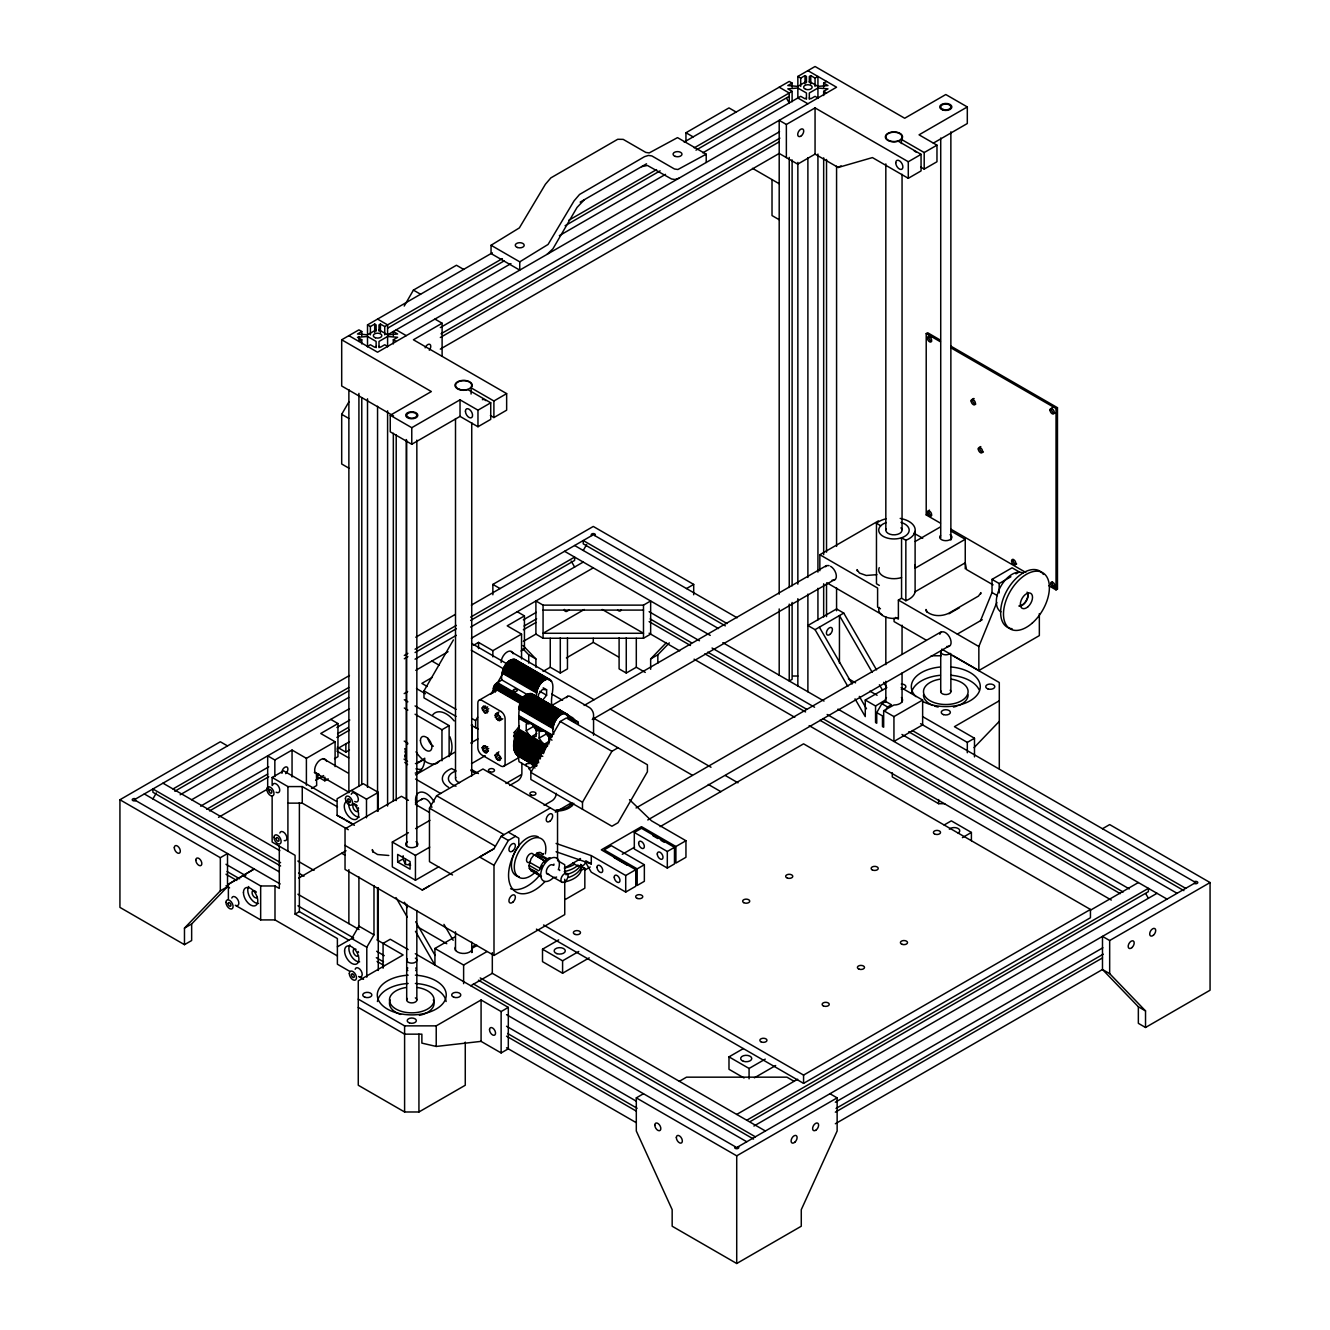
<?xml version="1.0" encoding="UTF-8"?>
<svg xmlns="http://www.w3.org/2000/svg" width="1330" height="1330" viewBox="0 0 1330 1330"><rect width="100%" height="100%" fill="white"/><g stroke="black" fill="none" stroke-linecap="round" stroke-linejoin="round"><path stroke-width="1.5" d="M779.197 153.449L779.197 120.332L786.363 124.471L815.057 107.913L908.29 161.745L921.058 154.363L921.058 170.922L908.29 178.303L872.43 157.588L838.199 167.48L815.057 154.114L797.701 164.139L779.197 153.449L440.313 349.108M901.408 143.524L901.408 139.384A8.628 4.971 0 0 0 895.439 131.986A8.628 4.971 0 0 0 885.448 137.755A8.628 4.971 0 0 0 898.249 141.196L921.058 154.363M924.2 169.109L924.2 152.551L936.968 145.169L936.968 161.745L924.2 169.109L920.692 167.081M535.973 766.296L518.251 756.072C510.005 749.455 514.427 736.77 518.999 729.206C519.082 720.178 515.541 688.674 533.629 695.075M528.924 865.63L531.086 858.631L534.178 854.708L545.3 861.308L534.261 854.741M553.845 734.16C548.442 725.631 563.804 704.568 569.14 718.183M492.898 693.096L494.544 685.116L501.776 679.896C500.429 672.049 506.514 656.072 516.489 660.362M536.323 698.084C535.907 690.636 539.265 681.608 546.962 679.214C558.783 680.362 548.558 698.865 552.399 705.781M553.845 865.248L553.945 864.068M980.725 593.912L980.942 592.631L978.514 596.056L948.689 613.28C942.255 616.389 932.712 616.937 926.312 611.268L927.16 612.016L926.029 609.473L926.229 610.753M482.142 707.992L483.571 705.964L486.448 707.61L487.495 712.747L485.018 712.963L482.524 709.871L482.142 707.992L485.583 706.014M482.142 747.759L483.571 745.714L486.448 747.36L487.877 751.068L486.448 753.113L483.571 751.45L482.142 747.759L485.583 745.764M502.807 718.815L499.349 720.81L495.442 717.336L495.442 714.027L498.883 712.032M500.413 720.195L500.413 716.887L496.489 713.412M496.489 753.162L500.413 756.637L500.413 759.945L499.349 760.561L496.489 758.898L495.059 755.207L498.883 751.783M532.299 870.369L541.111 876.42M404.952 755.773L405.118 754.825M540.662 867.36L540.795 868.673L529.606 862.339M541.51 853.361C539.648 850.419 531.269 854.758 546.081 858.631M980.509 620.728L992.014 592.532L992.014 579.381L1012.097 567.794L1019.262 571.933L1015.921 573.862M941.756 649.123L978.847 670.536L978.847 646.53L996.835 602.424M541.559 866.861L542.108 865.68M533.363 870.518L532.15 871.25M543.255 854.459L542.973 853.594M348.876 468.143L341.694 464.004L341.694 414.328L348.876 401.893M404.204 306.066L413.414 290.106L456.456 265.252L463.621 269.392M152.917 798.914L156.358 792.946M456.04 716.388L423.987 697.884L423.987 690.852L453.414 639.913M475.625 727.693L475.625 720.661L477.653 717.153M490.853 694.31L503.023 673.229M452.533 874.974L429.474 861.657L429.457 808.158L436.622 795.739L482.956 768.989L557.536 812.048L557.536 859.38M583.238 550.47L586.68 544.502M366.797 977.201L366.797 947.243L373.979 934.824L373.979 885.547M530.853 772.431L560.263 721.475L566.364 717.967L647.411 764.767L647.411 771.782L618.001 822.738L611.916 826.246L530.853 779.447L530.853 772.431L582.49 802.239L582.49 809.272M564.735 879.263L564.751 914.591L493.995 955.439L493.995 865.298L479.648 857.002L493.995 848.74L501.177 836.304L550.371 807.909M493.995 865.298L508.343 840.46L515.508 836.304M582.49 802.239L611.916 751.3L618.001 747.776M855.024 698.865L865.265 716.604L865.265 700.046L875.556 705.981L875.556 722.539L876.736 723.237L876.736 712.614L881.873 703.703L885.73 701.475L891.466 704.784L887.625 707.011L885.564 710.569M515.059 731.5L514.926 731.683A4.056 2.344 -60 0 1 514.078 732.498M405.318 752.913L405.118 751.666M519.432 726.114L514.394 732.398L514.394 739.131M542.507 700.328L546.613 695.241L546.613 689.771L543.222 687.81M531.352 869.92L530.77 870.535L541.443 876.753M184.471 944.666L184.471 928.107L220.331 890.834L227.513 886.694L227.513 853.561L220.331 857.7L119.933 799.746L119.933 907.392L184.471 944.666L191.653 940.526L191.653 923.968L227.513 886.694M650.653 669.306L650.653 658.949L666.43 642.556M650.653 658.949L657.835 654.809L669.306 642.889M974.059 747.643L999.296 721.359M439.216 761.309L437.337 763.071A22.311 12.884 60 0 1 416.024 751.832M542.175 854.159L542.956 853.577M545.5 861.291L546.414 860.577M584.385 199.666L577.054 207.43L552.948 248.776L547.096 254.329M228.378 884.3L254.196 868.972L228.378 884.3L228.378 899.396M491.053 245.269L519.747 261.844L519.747 270.123L491.053 253.565L491.053 245.269L519.365 227.896L545.383 184.288L550.853 177.888L617.719 139.284L623.188 139.367L645.798 152.418L649.206 152.933L677.519 137.622L706.213 154.18L706.213 162.46M685.948 141.03L685.948 132.751L728.99 107.913L736.155 112.053M393.547 415.941L341.694 385.999L341.694 339.782L358.917 329.857L361.777 331.503L361.777 335.659M367.512 335.276L367.512 324.886L492.316 252.833M580.163 202.11L646.513 163.806M684.169 142.061L789.239 81.413L792.115 83.075L792.115 87.215M797.85 86.832L797.85 76.442L815.057 66.5L904.699 118.254L945.796 94.53L967.309 106.949L967.309 123.524L933.344 143.125M361.777 331.503L357.471 333.996L367.512 334.811L376.124 329.857M367.512 324.886L370.388 326.532L374.694 324.055L376.124 324.886L376.124 331.12M792.115 83.075L787.809 85.552L797.85 86.384L806.446 81.413M797.85 76.442L800.71 78.104L805.016 75.611L806.446 76.442L806.446 82.676M376.124 347.679L376.124 341.444L367.512 336.473L357.471 337.305L361.777 339.782L361.777 343.938M502.358 258.635L384.736 326.532L380.43 324.055L379 324.886L379 331.12M817.933 86.832L817.933 76.442L815.057 78.104L810.751 75.611L809.322 76.442L809.322 82.676M358.917 341.444L361.777 339.782M568.691 220.331L656.555 169.608M694.21 147.863L792.115 91.354L792.115 101.745M387.595 328.194L504.137 260.913M565.1 225.718L660.129 170.839M695.989 150.14L789.239 96.309M367.512 346.415L370.388 344.753L374.694 347.246L376.124 346.415M379 329.857L387.595 334.811L510.953 263.606M559.365 235.643L665.515 174.363M702.805 152.834L800.71 96.325L805.016 98.802L806.446 97.971M823.669 87.215L823.669 83.075L826.529 81.413M393.331 343.938L393.331 339.782L397.637 337.305L387.595 336.473L379 341.444L379 347.679M823.669 95.511L823.669 91.354L827.975 88.861L817.933 88.029L809.322 93L809.322 99.235M519.747 261.844L548.06 244.454L574.078 200.863L579.548 194.463L644.535 156.657L648.475 155.427L651.883 155.942L674.476 168.993L677.901 169.508L706.213 154.18M442.109 356.357L442.109 323.223L413.414 339.782L506.647 393.613L506.647 410.172L493.896 417.554L490.388 415.525M440.313 327.579L779.546 131.72M441.028 333.78L779.912 138.137M440.313 337.504L779.197 141.861M506.647 393.613L493.896 400.995L471.086 387.828A8.628 4.971 0 0 0 465.118 380.43A8.628 4.971 0 0 0 455.126 386.199A8.628 4.971 0 0 0 467.927 389.64L490.737 402.807L490.737 419.366L477.969 426.747L460.03 416.39L411.768 444.253L390.255 431.834L390.255 415.276L431.352 391.552L341.694 339.782M838.199 167.48L841.059 165.818M390.255 415.276L411.768 427.695L460.03 399.831L477.969 410.172L490.737 402.807M967.309 106.949L919.047 134.829L936.968 145.169M940.443 523.156L926.212 514.943L926.212 333.581L927.658 332.749L940.094 339.948M119.933 799.746L220.331 741.774L227.513 745.914M492.865 594.776L492.865 584.419L593.28 526.447L693.695 584.419L693.695 594.776M349.424 675.524L134.28 799.746L280.148 883.951M415.775 637.22L455.226 614.443M471.352 605.133L593.28 534.726L737.153 617.802M173 788.973L348.709 687.527M404.303 655.441L407.878 653.363M415.06 649.223L456.29 625.416M470.637 617.137L574.626 557.087L574.626 560.412L470.637 620.445M174.795 791.25L348.709 690.835M404.303 658.749L407.878 656.671M415.06 652.531L456.29 628.724M180.165 794.775L348.709 697.469M415.06 659.165L456.29 635.358M470.637 627.078L583.238 562.058M191.653 799.746L349.424 708.641M415.775 670.337L448.044 651.7M471.352 638.25L593.28 567.86M267.679 788.973L267.679 755.839L274.844 759.995L292.051 750.054L306.399 758.333L335.094 741.774L335.094 766.612M334.512 758.665L337.953 756.67L337.953 723.553L320.746 733.495L335.094 741.774M473.364 645.366L478.534 642.39L492.865 650.669L521.56 634.111L521.56 658.949M520.994 651.002L524.436 649.023L524.436 615.89L507.212 625.832L521.56 634.111M200.614 806.163L268.743 766.828M336.889 727.477L349.79 720.029M523.355 619.83L536.256 612.365M404.17 693.595L407.678 691.567M432.317 677.352L421.876 683.387L427.246 686.496M206.715 809.255L267.679 774.06M337.604 733.695L348.36 727.477M524.07 626.031L536.622 618.783M209.575 810.918L268.743 776.753M336.889 737.418L349.424 730.17M523.355 629.755L535.907 622.523M272.135 785.548L272.135 777.468L283.606 770.835L336.523 801.392M218.536 817.335L268.743 788.358M336.889 749.023L349.424 741.774M523.355 641.359L535.907 634.111L543.072 638.25L643.487 638.25L650.653 634.111L650.653 600.977L643.487 605.133L543.072 605.133L535.907 600.977L535.907 634.111M584.319 609.473L543.072 633.28L643.487 633.28L602.241 609.473M337.288 747.177L345.85 752.115L349.424 750.054M315.592 780.211L323.606 775.573M311.536 788.49L316.69 785.515L316.44 774.077A8.628 4.971 -60 0 1 317.704 762.273A8.628 4.971 -60 0 1 326.631 761.392M319.416 777.734L324.803 780.826L328.227 778.848M479.232 700.179L496.439 690.237M415.06 714.227L441.959 729.754L449.124 725.615L449.124 756.67M543.072 671.384L550.254 667.244L560.296 673.03L567.461 668.89L567.461 637.835M566.381 657.918L593.28 642.39L618.384 656.887M686.513 588.558L693.695 584.419M482.524 709.871L487.694 706.895M483.571 711.7L488.742 708.724M485.018 712.963L488.459 710.985M495.059 715.457L498.501 713.462M495.442 717.336L498.883 715.341M496.489 719.148L499.93 717.169M497.919 720.428L501.36 718.433M351.436 790.469L366.498 799.164L378.269 792.381L378.269 811.001M415.542 774.891L454.727 752.281M470.754 743.038L477.869 738.915M951.116 347.961L1056.037 408.526L1057.466 407.695L1057.466 589.074L1056.037 589.888L1048.921 585.782M552.199 705.249L567.694 696.305M482.524 749.638L487.694 746.645M819.845 570.736L819.845 554.726L878.382 520.928M483.571 751.45L488.742 748.474M485.018 752.714L488.459 750.735M184.471 928.107L191.653 923.968M536.173 729.771L536.173 736.404L530.637 737.169L526.231 730.669L533.396 726.529L537.12 731.151M619.098 637.835L619.098 668.89L626.264 673.03L636.305 667.244L645.283 672.415M471.502 763.636L485.184 755.739M495.059 755.207L498.501 753.212M415.392 802.888L422.574 798.748M584.153 705.449L826.545 565.516M495.442 757.086L498.883 755.091M530.637 737.169L536.821 733.595M496.489 758.898L499.93 756.92M497.919 760.178L501.36 758.183M546.996 746.463L543.505 744.434L539.132 738.117L546.314 733.977L550.038 738.615M926.212 514.943L927.658 514.128M298.668 878.083L346 850.751M503.704 766.346L519.199 757.402M549.739 741.043L543.554 744.617L549.074 743.852M592.266 719.497L834.658 579.564M438.717 866.794L415.442 880.227L392.317 866.877L392.317 842.04L408.443 832.73M415.592 828.607L429.923 820.327M915.273 541.443L940.343 526.979M531.584 771.832L529.091 768.74L533.396 766.246M505.915 783.503L521.31 774.625M509.673 785.481L517.57 780.926A6.085 3.508 -60 0 0 521.875 773.462L521.875 763.304M272.135 795.639L272.135 842.056L295.077 855.306L295.077 914.109L299.383 911.632L348.876 940.194M397.67 862.023L410.089 869.188L410.089 861.574L397.67 854.409L397.67 862.023L401.976 859.529M392.317 842.04L415.442 855.389L429.756 847.11M965.248 568.808L965.248 539.282L915.107 568.226A21.18 12.219 0 0 0 914.791 564.652M843.752 613.08L836.57 608.941L807.892 625.516L815.057 629.655L843.752 613.08L876.537 669.871M895.506 617.452L898.382 619.115L898.382 600.063L901.557 598.234L905.846 600.711A21.18 12.219 0 0 0 915.107 591.75L965.248 562.806L966.511 569.556L993.061 584.868M544.103 805.365L552 800.793A6.085 3.508 -60 0 0 556.306 793.345M555.342 812.115L571.318 802.904M345.035 845.414L422.275 890.019L429.457 885.863M337.388 946.827L352.45 938.132M992.014 579.381L999.179 583.521L1010.9 576.755M948.988 613.762L959.462 607.71M636.073 807.975L941.291 631.767M957.334 634.094L982.238 619.714M565.183 867.642L579.548 859.346M647.777 819.962L949.404 645.815M634.31 832.447L641.492 828.307L674.476 847.343L674.476 863.918L667.311 868.058L634.31 849.006L634.31 832.447L667.311 851.483L674.476 847.343M415.475 931.333L434.927 965.048L434.927 948.473L454.661 937.085M865.265 700.046L886.778 687.627L883.702 682.29M581.293 870.369L584.834 868.34L584.834 888.207L565.416 899.413M584.834 870.119L590.204 867.01M660.129 826.645L803.569 743.836L1090.45 909.454L1090.45 917.733L803.569 1083.368L536.422 929.121M875.556 705.981L885.331 700.046A8.628 4.971 0 0 1 886.478 697.552M622.274 854.292L634.51 847.243M475.691 944.832L471.851 947.043L471.851 951.183M472.183 952.363L472.183 948.224L477.104 945.381M876.736 712.614L882.472 715.922L882.472 726.546L883.669 727.227L883.669 710.669L893.943 705.016A8.628 4.971 0 0 0 901.424 697.552M434.927 948.473L463.621 965.048L486.93 951.582M893.943 716.604L922.638 700.046L922.638 724.883L893.943 741.442L893.943 716.604L883.669 710.669M978.847 670.536L1039.345 635.607L1039.345 613.596M556.073 843.436L591.285 855.622L625.715 875.506L635.757 869.704L635.757 886.262L625.715 892.064L591.285 872.197L585.134 861.541M637.186 868.872L644.352 864.733L644.352 881.308L637.186 885.448L637.186 868.872L604.186 849.837L611.368 845.697L644.352 864.733M675.906 846.512L685.948 840.726L685.948 857.285L675.906 863.087L675.906 846.512L641.492 826.645L601.326 849.837L635.757 869.704M470.787 985.746L492.316 973.327L492.316 952.613M589.207 957.866L562.59 973.227L542.507 961.64L542.507 949.204L558.7 939.878M358.269 999.129L404.603 1025.862L436.223 1025.862L481.078 999.977L501.127 1011.548L508.309 1007.409L508.309 1048.805L501.127 1052.944L481.078 1041.373L436.223 1046.444L421.876 1043.119L421.876 1034.158L404.603 1034.158L358.269 1007.409M999.296 700.777L954.441 726.679L974.491 738.25L974.491 756.886M542.507 949.204L562.59 960.809L578.766 951.465M922.588 716.587L967.309 742.389L974.491 738.25M377.055 939.911L403.123 954.957L358.269 980.858L358.269 1085.247L404.603 1111.98L418.933 1111.98L465.267 1085.247L465.267 1042.138M944.134 824.999L951.316 820.843L971.399 832.447L971.399 840.726M962.405 837.634L971.399 832.447M829.953 1093.726L837.135 1097.865L837.135 1130.999L801.275 1209.668L801.275 1226.227L736.72 1263.5L672.165 1226.227L672.165 1209.668L636.305 1130.999L636.305 1097.865L643.487 1093.726M1102.487 828.723L1109.669 824.583L1210.067 882.555L1210.067 990.218L1145.529 1027.475L1138.347 1023.335L1138.347 1006.777L1102.487 969.504L1102.487 936.387L1109.669 940.526L1210.067 882.555M679.347 1081.307L686.513 1077.167L786.928 1077.167L794.093 1081.307M744.052 1077.982L728.99 1069.287L728.99 1056.868L743.37 1048.572M728.99 1056.868L749.073 1068.456L765.249 1059.129M754.393 1077.815L775.673 1065.53M543.588 924.982L803.569 1075.089L1090.45 909.454M736.72 1114.44L797.684 1079.228M1089.935 910.501L1138.347 882.555M746.762 1120.226L1148.389 888.357L1148.389 891.665L750.353 1121.473M753.927 1126.028L1157 893.311M636.305 1097.865L736.72 1155.837L837.135 1097.865M835.34 1102.221L1102.853 947.775M836.055 1108.422L1103.202 954.192M835.34 1112.163L1102.487 957.916M835.34 1123.75L1102.487 969.504L1109.669 973.643L1145.529 1010.916L1145.529 1027.475M422.275 890.019L493.995 848.74M537.353 872.33L529.39 868.59L528.958 865.697M578.5 723.803L577.386 721.492L574.211 721.725L569.057 718.732M641.559 166.666L647.411 165.452L671.517 178.985L674.925 179.5L678.865 178.253M415.226 773.096L418.435 772.098A30.424 17.573 60 0 0 424.736 758.167M388.792 855.473L377.554 854.525L372.583 851.433L373.431 852.181L372.3 849.621L372.516 850.917M876.869 574.66L866.262 575.474L859.429 573.047L857.002 569.622L857.218 570.903M526.231 730.669L526.231 724.035C533.596 720.594 534.228 730.403 541.343 731.301C546.58 728.74 546.331 737.468 551.784 737.335M537.17 853.461L534.577 855.124M314.296 772.381L319.167 774.326M541.343 731.301L539.132 731.5L539.132 738.117M806.446 99.235L806.446 93L797.85 88.029L787.809 88.861L792.115 91.354M387.595 334.811L397.637 333.996L393.331 331.503L393.331 335.659M543.072 610.088L643.487 610.088M931.233 655.773L941.108 655.773M792.68 676.022L797.85 676.022M272.135 777.468L287.912 786.579L302.259 786.579L337.521 806.928M287.912 803.137L302.259 803.137L348.294 829.721M892.297 772.797L892.297 776.936L938.631 803.686L944.765 803.686M242.725 875.606L260.663 885.963L274.994 885.963L279.3 888.44L279.3 846.196M235.26 905.248L260.663 919.911L274.994 919.911L337.388 955.938M546.613 689.771L542.507 689.406L538.417 694.493L538.417 698.15M544.984 860.926L544.136 862.505M403.14 855.739L403.14 859.396L405.451 864.367L410.638 865.165M541.842 701.259L542.956 701.625M529.34 868.573L540.096 874.791M556.073 851.715L591.285 863.918L591.285 855.622M529.623 865.597L538.617 870.801M378.269 792.381L363.223 783.686L337.105 798.748L337.105 815.323L344.57 819.297M518.251 756.072L518.999 761.658L529.091 767.476L529.091 768.74M807.875 70.64L836.57 87.215L377.554 352.217L348.876 335.642M823.669 83.075L827.975 85.552L817.933 86.384L809.322 81.413M823.669 91.354L826.529 93M901.408 139.384L924.2 152.551M817.933 97.971L815.057 96.325L810.751 98.802L809.322 97.971M779.197 87.198L789.239 93L789.239 103.391M797.834 97.971L807.892 103.773M752.531 168.345L779.197 183.739M685.948 132.751L693.13 136.89M779.197 219.716L772.015 215.56L772.015 179.6M950.767 346.099L1057.466 407.695M926.212 333.581L940.443 341.793M1052.13 585.981L1057.466 589.074M951.116 529.323L1025.796 572.449M951.016 531.069L965.248 539.282M913.893 533.164L922.721 538.251M879.329 585.399L876.47 583.754L876.47 523.288L880.759 525.782M905.846 600.711L905.846 540.263L901.557 537.769L901.557 598.234M992.014 592.532L997.384 595.624M413.414 290.106L420.596 294.246M434.927 319.084L442.109 323.223M819.845 554.726L877.601 588.06L877.601 607.112L880.46 608.758M898.382 600.063L978.847 646.53M377.554 319.084L387.595 324.886L387.595 335.276M396.207 329.857L406.249 335.642M826.944 582.839L881.89 614.56M925.863 639.946L894.076 621.592L894.076 618.284M952.962 655.773L999.296 682.523L999.296 768.723M393.331 339.782L396.207 341.444M387.595 346.415L384.736 344.753L380.43 347.246L379 346.415M901.125 687.627L922.638 700.046M848.407 678.716L855.572 682.855M869.92 691.135L877.102 695.274M920.576 723.703L1195.72 882.555L736.72 1147.557L506.531 1014.657M881.873 703.703L887.625 707.011M727.111 623.587L583.238 540.529L583.238 543.837L725.316 625.865M912.33 730.536L1185.695 888.357M908.739 731.766L1183.883 890.618M574.626 545.5L718.499 628.558M901.94 734.459L1177.083 893.311M341.694 414.328L348.876 418.468M564.585 551.302L710.253 635.391M722.855 642.656L824.018 701.076M837.933 709.106L1167.042 899.113M649.106 611.684L699.464 640.761M712.049 648.026L814.558 707.211M827.144 714.476L1129.27 888.905M650.187 618.932L691.55 642.806M707.726 652.149L806.645 709.256M822.821 718.599L1123.152 891.998M649.106 621.625L690.47 645.499M704.867 653.811L805.564 711.949M819.962 720.262L1120.276 893.66M649.106 633.213L679.68 650.869M694.077 659.181L794.775 717.319M809.172 725.631L1111.298 900.061M492.865 584.419L500.047 588.558M517.254 611.75L524.436 615.89M522.989 648.857L528.725 654.809L535.907 658.949L535.907 667.244M1138.347 1006.777L1145.529 1010.916M511.302 651.949L594.061 699.73M610.254 709.073L711.018 767.244M725.415 775.556L738 782.821M515.026 659.447L550.47 679.846M514.461 659.298L551.318 680.694M513.846 659.231L551.651 681.209M513.214 659.248L547.627 679.115M522.673 664.917L526.115 666.895M512.549 659.348L546.962 679.214M511.867 659.53L546.281 679.397M511.169 659.78L545.583 679.663M510.454 660.112L544.884 679.996M509.756 660.528L544.169 680.411M509.041 661.01L543.471 680.894M508.343 661.559L542.773 681.442M507.661 662.174L542.091 682.041M507.013 662.839L541.426 682.722M471.601 643.388L540.795 683.437M505.766 664.335L540.18 684.219M505.184 665.15L539.614 685.033M504.652 665.998L539.082 685.881M551.767 694.044L562.557 700.278M593.147 717.934L692.099 775.074M708.292 784.417L720.893 791.683M504.17 666.879L538.6 686.745M503.738 667.76L538.151 687.643M503.339 668.674L537.769 688.558M471.219 650.187L505.051 669.721M503.006 669.589L537.436 689.472M539.83 691.317L546.613 695.241M502.723 670.503L537.154 690.37M502.507 671.401L536.938 691.284M502.358 672.298L536.788 692.165M502.258 673.163L536.688 693.03M531.784 693.695L567.677 714.493M531.219 693.529L568.06 714.958M530.604 693.462L572.399 717.601A6.085 3.508 60 0 1 575.441 721.259M529.972 693.479L564.402 713.346M529.307 693.578L563.737 713.445M565.233 714.094L568.675 716.072M566.53 715.274L577.819 721.891M528.625 693.745L563.056 713.628M567.827 716.454L578.151 722.423M568.725 717.202L575.607 721.176M527.927 693.994L562.357 713.878M568.043 717.402L574.926 721.375M527.229 694.327L561.659 714.21M501.776 679.896L527.594 694.809M526.514 694.742L560.944 714.609M525.815 695.208L560.246 715.091M525.117 695.756L559.548 715.64M524.436 696.371L558.866 716.255M523.771 697.036L558.201 716.92M497.187 682.539L523.006 697.452M523.139 697.768L557.553 717.635M496.489 683.021L524.02 698.915M522.524 698.533L556.954 718.4M495.791 683.62L523.338 699.514M521.942 699.347L556.372 719.214M560.263 721.475L611.916 751.3M495.142 684.318L522.69 700.228M521.41 700.179L555.84 720.062M494.544 685.116L522.092 701.026M520.928 701.06L555.358 720.927M494.029 685.981L521.56 701.874M520.479 701.957L554.909 721.824M493.58 686.879L521.127 702.772M520.096 702.855L554.51 722.739M493.247 687.793L519.066 702.706M519.747 703.769L554.178 723.653M493.014 688.707L496.456 690.686M519.481 704.684L553.895 724.567M519.249 705.582L553.679 725.465M519.099 706.479L553.513 726.346M518.999 707.344L553.43 727.211M518.966 708.175L553.396 728.059M518.999 708.973L553.413 728.857M431.934 661.043L439.1 665.166M519.548 716.055L552.266 734.941M519.348 716.621L531.152 723.437M531.933 723.886L544.07 730.885M544.835 731.334L551.983 735.457M519.116 717.518L529.756 723.67M532.865 725.465L542.673 731.118M545.782 732.913L552 736.504M518.999 718.4L528.426 723.836M552 740.145L549.124 738.483L549.124 742.539M518.999 729.206L530.288 735.723M532.1 736.77L543.205 743.171M545.017 744.218L547.761 745.798M518.517 730.004L530.587 736.986M530.82 737.119L543.505 744.434M518.018 730.885L546.364 747.261M517.536 731.766L545.882 748.142M517.071 732.664L545.433 749.039M516.655 733.578L545.001 749.937M516.256 734.493L544.602 750.851M515.874 735.407L544.219 751.783M515.525 736.321L543.87 752.697M543.554 753.611L513.629 736.221L518.683 729.937L518.683 726.579M514.91 738.167L541.493 753.512M514.66 739.081L541.244 754.426M514.427 739.995L542.773 756.371M514.228 740.893L540.811 756.238M685.948 840.726L651.534 820.843L629.522 799.679M514.062 741.791L540.645 757.136M423.987 690.852L456.04 709.356M472.067 718.616L475.625 720.661M513.929 742.689L540.512 758.034M513.829 743.553L540.396 758.898M513.746 744.418L538.55 758.748M416.49 688.558L425.45 693.745M513.712 745.265L538.517 759.596M513.696 746.097L538.5 760.411M513.729 746.911L538.534 761.226M513.779 747.693L538.583 762.007M513.862 748.457L538.683 762.788M513.995 749.206L537.021 762.506M471.219 725.149L478.335 729.256M514.145 749.921L537.17 763.221M514.328 750.602L537.353 763.902M514.544 751.267L535.807 763.553M514.777 751.899L536.04 764.185M515.059 752.497L536.323 764.783M515.358 753.079L536.622 765.349M515.691 753.611L536.954 765.881M516.439 754.576L535.94 765.831M516.855 755.008L535.491 765.98M652.964 835.755L657.801 838.548M661.027 840.41L664.252 842.272M404.303 699.746L407.878 701.808M415.06 705.947L449.124 725.615M404.303 708.026L407.878 710.087M471.535 769.571L478.418 773.545M470.82 770.053L475.99 773.029M614.227 857.7L627.145 865.148M404.22 741.109L407.778 743.154M585.898 860.809L591.285 863.918M330.788 719.414L337.953 723.553M581.293 866.296L584.834 868.34M508.343 832.164L518.8 838.199L518.8 845.996L516.123 849.903A36.509 21.081 -60 0 0 513.097 889.62A36.509 21.081 -60 0 0 544.884 881.624M557.553 860.593L564.735 864.733L564.735 873.045M415.575 779.031L440.679 793.511M536.904 852.763L547.661 858.964M436.622 795.739L504.037 834.658M553.081 865.215L552.266 864.733A5.287 3.059 -60 0 0 546.73 869.471A5.287 3.059 -60 0 0 548.908 874.292M501.177 836.304L508.343 840.46M336.889 751.084L348.709 757.917M546.48 873.295L561.958 882.239M429.457 808.158L495.093 846.046M408.443 800.327L401.444 796.288L345.035 828.856L345.035 869.438L493.995 955.439M415.442 804.367L429.44 812.464M323.024 758.566L348.211 773.112M314.911 772.614L349.092 792.348M346.299 820.294L353.215 824.284M337.105 815.323L354.395 825.298M341.694 853.245L345.285 855.306M418.086 927.16L446.764 943.718M162.958 783.171L279.849 850.668M297.837 861.042L314.03 870.385M492.067 973.178L765.415 1130.999M280.597 862.688L152.917 788.973L152.917 792.281L280.597 865.996M298.585 873.078L303.988 876.187M480.213 977.932L755.374 1136.801M478.418 980.21L753.561 1139.062M144.305 793.944L279.184 871.815M473.413 983.951L746.762 1141.755M408.144 949.57L390.255 939.246L383.073 943.386L383.073 968.223M415.293 953.71L508.309 1007.409M373.979 934.824L358.917 926.112L351.735 938.548L366.797 947.243M297.92 894.226L359.067 929.52M225.984 864.284L245.767 875.705M297.92 905.813L353.664 937.999M376.673 951.283L384.237 955.655M506.531 1026.261L636.006 1101.007M227.064 871.532L239.649 878.798M376.324 957.7L383.522 961.856M507.595 1033.493L637.087 1108.256M225.984 874.226L236.773 880.46M295.077 914.109L337.388 938.548L337.388 964.217L349.773 971.365M377.055 961.44L384.237 965.597M506.531 1036.186L636.006 1110.949M225.984 885.813L229.591 887.891M506.531 1047.791L636.006 1122.537M358.618 976.469L363.522 979.312M530.687 870.552L530.205 868.224M522.989 645.532L535.907 658.949M534.976 768.042L530.953 763.337L526.231 763.769L526.231 765.831M516.888 660.811L517.503 661.924M786.645 98.47L789.239 102.942M1145.812 893.81L1148.389 898.282M872.231 672.365L839.446 615.574L839.446 663.188M879.396 684.784L882.472 690.104M819.363 627.162L852.148 683.952M859.313 696.371L866.495 708.79M815.057 629.655L847.842 686.43M571.185 561.061L574.626 567.029M443.954 924.35L453.164 940.31M404.403 902.222L407.479 907.542M415.675 921.74L435.143 955.455M396.007 897.6L407.279 917.135M472.183 948.224L472.25 948.473A8.628 4.971 0 0 1 462.491 953.411A8.628 4.971 0 0 1 455.292 947.193M1109.669 940.526L1109.669 973.643M1056.037 408.526L1056.037 589.888M999.179 583.521L999.179 592.914M967.309 742.389L967.309 752.747M950.867 131.82L950.867 539.997M950.867 653.861L950.867 691.633M940.726 138.037L940.726 537.918M940.726 651.883L940.726 691.633M938.631 799.579L938.631 803.686M915.107 531.302L915.107 591.75M908.29 161.745L908.29 178.303M902.056 174.297L902.056 529.589M902.056 625.183L902.056 654.26M902.056 672.963L902.056 702.057M885.83 163.906L885.83 529.589M885.83 616.871L885.83 664.651M885.83 681.276L885.83 702.057M836.57 166.167L836.57 546.381M836.57 587.927L836.57 610.786M826.529 159.484L826.529 552.183M826.529 583.338L826.529 616.588M823.669 157.838L823.669 554.677M823.669 583.77L823.669 617.004M817.933 88.029L817.933 98.42M817.933 154.064L817.933 572.133M817.933 588.309L817.933 619.93M815.057 78.104L815.057 86.417M815.057 107.913L815.057 154.114M810.751 75.611L810.751 83.923M807.892 157.788L807.892 577.486M807.892 594.111L807.892 691.766M805.016 75.611L805.016 83.923M803.569 1075.089L803.569 1083.368M800.71 78.104L800.71 86.417M797.85 88.029L797.85 98.42M797.85 162.376L797.85 584.153M797.85 598.7L797.85 685.964M792.115 159.916L792.115 585.848M792.115 602.457L792.115 679.331L789.239 680.993L789.239 604.119M789.239 157.406L789.239 587.494M786.363 124.471L786.363 157.588M779.197 153.698L779.197 594.161M779.197 608.941L779.197 675.191M749.073 1068.456L749.073 1078.813M736.72 1155.837L736.72 1263.5M667.311 851.483L667.311 868.058M657.835 654.809L657.835 663.105M643.487 605.133L643.487 638.25M636.305 638.25L636.305 667.244M626.264 637.835L626.264 673.03M625.715 875.506L625.715 892.064M593.562 735.224L593.562 714.892A6.085 3.508 60 0 0 589.622 707.66L570.254 696.488A6.085 3.508 60 0 0 566.547 697.685M593.28 638.25L593.28 642.39M562.59 960.809L562.59 973.227M560.296 637.835L560.296 673.03M550.254 638.25L550.254 667.244M549.074 737.236L549.074 742.207M543.072 605.133L543.072 638.25M528.725 654.809L528.725 663.105M501.127 1011.548L501.127 1052.944M493.896 400.995L493.896 417.554M492.865 650.669L492.865 656.887M481.078 999.977L481.078 1041.373M478.534 642.39L478.534 648.608M477.969 410.172L477.969 426.747M472.067 724.8L472.067 743.42M471.734 422.74L471.734 775.955M471.734 942.189L471.734 952.579M471.086 387.828L471.086 394.029M463.621 965.048L463.621 983.668M460.03 399.831L460.03 416.39M455.508 418.584L455.508 778.033M455.508 931.798L455.508 950.501M441.959 729.754L441.959 760.81M436.223 1025.862L436.223 1046.444M418.933 1034.158L418.933 1111.98M416.839 440.13L416.839 846.246M416.839 910.468L416.839 999.944M415.442 855.389L415.442 880.227M411.768 427.695L411.768 444.253M406.697 440.13L406.697 846.246M406.697 904.25L406.697 999.944M406.249 439.532L406.249 798.981M405.451 858.897L405.451 864.367M404.603 1025.862L404.603 1111.98M396.207 434.943L396.207 800.61M393.331 433.281L393.331 801.042M387.595 336.473L387.595 346.864M387.595 410.82L387.595 806.03M384.736 326.532L384.736 334.844M380.43 324.055L380.43 332.367M378.269 887.609L378.269 970.435M377.554 406.232L377.554 811.383M377.554 888.257L377.554 940.194M374.694 324.055L374.694 332.367M370.388 326.532L370.388 334.844M367.512 336.473L367.512 346.864M367.512 398.8L367.512 787.343M366.498 799.164L366.498 817.8M361.777 397.969L361.777 784.417M358.917 336.473L358.917 340.63M358.917 393.381L358.917 786.063M358.917 876.886L358.917 927.359M348.876 389.673L348.876 792.746M348.876 869.621L348.876 923.635M345.85 743.836L345.85 752.115M324.803 777.053L324.803 780.826M317.87 774.459L317.87 778.898M306.399 758.333L306.399 785.249M302.259 786.579L302.259 803.137M299.383 802.688L299.383 911.632M292.051 750.054L292.051 776.969M287.912 786.579L287.912 851.167M274.844 759.995L274.844 776.554M274.994 885.963L274.994 919.911M260.663 885.963L260.663 919.911M220.331 857.7L220.331 890.834M415.941 803.154A15.212 8.778 60 0 1 421.095 792.065A15.212 8.778 60 0 1 434.162 801.94M585.898 861.524A15.212 8.778 60 0 1 572.715 862.704M573.779 803.287A18.254 10.54 0 0 1 556.139 811.101M738.15 1146.726A2.028 1.164 0 0 1 738.15 1148.389A2.028 1.164 0 0 1 735.29 1148.389A2.028 1.164 0 0 1 735.29 1146.726M421.361 799.762A8.113 4.688 60 0 1 427.08 799.812A8.113 4.688 60 0 1 431.868 807.426M580.479 858.498A8.113 4.688 60 0 1 578.367 859.712M421.144 769.339A30.424 17.573 60 0 1 415.957 768.823M407.579 764.617A30.424 17.573 60 0 1 404.819 762.389M1012.097 628.724A32.452 18.736 -60 0 1 1007.342 589.788A32.452 18.736 -60 0 1 1043.435 574.427M1028.024 593.097A8.628 4.971 -60 0 1 1025.846 601.759A8.628 4.971 -60 0 1 1019.079 606.181M559.398 869.82A4.572 2.643 -60 0 1 559.731 870.518M556.605 877.019A4.572 2.643 -60 0 1 554.327 877.235M456.024 786.213A15.212 8.778 0 0 1 456.024 771.001L451.718 768.524A21.18 12.219 0 0 0 448.559 787.31M471.236 771.001A15.212 8.778 0 0 1 474.378 772.398M410.189 864.45A6.085 3.508 0 0 1 408.726 864.101M416.074 841.674A6.085 3.508 0 0 1 416.074 846.645A6.085 3.508 0 0 1 407.462 846.645A6.085 3.508 0 0 1 407.462 841.674M538.933 876.104A36.509 21.081 -60 0 1 510.604 888.723M914.309 151.121A5.071 2.926 60 0 1 916.171 152.185M425.151 347.828A4.256 2.461 -60 0 1 429.889 344.387A4.256 2.461 -60 0 1 429.274 350.206M482.391 399.698A5.071 2.926 60 0 1 484.004 399.549M484.918 399.948A5.071 2.926 60 0 1 485.849 400.629M939.811 634.277A8.113 4.688 60 0 1 949.421 636.854A8.113 4.688 60 0 1 946.844 646.447M950.102 534.677A6.085 3.508 0 0 1 950.451 539.431A6.085 3.508 0 0 1 942.305 540.047A6.085 3.508 0 0 1 940.526 535.408M830.602 566.314A8.113 4.688 60 0 1 836.304 575.358A8.113 4.688 60 0 1 832.098 580.196M825.631 566.763A8.113 4.688 60 0 1 829.122 565.682M900.975 522.374A15.212 8.778 0 0 1 905.88 535.624A15.212 8.778 0 0 1 882.438 535.907A15.212 8.778 0 0 1 886.329 522.557M900.194 518.417A21.18 12.219 0 0 1 914.974 528.309A21.18 12.219 0 0 1 905.846 540.263M876.47 523.288A21.18 12.219 0 0 1 885.963 518.816M581.493 864.65A25.353 14.647 0 0 1 568.824 877.335M571.817 802.988A16.226 9.377 0 0 1 556.139 809.92M574.078 864.567A25.353 14.647 0 0 1 564.286 868.091M578.101 865.015A25.353 14.647 0 0 1 564.286 871.566M571.817 803.104A16.226 9.377 0 0 1 572.365 805.531M580.628 864.966A25.353 14.647 0 0 1 565.849 874.708M580.628 864.35A25.353 14.647 0 0 1 564.286 882.006M551.052 706.064A6.085 3.508 60 0 1 553.047 706.43M539.548 870.103A11.155 6.434 -60 0 1 546.248 859.363M548.16 858.266A11.155 6.434 -60 0 1 550.005 857.717M553.363 877.667A13.184 7.614 -60 0 1 540.778 875.739A13.184 7.614 -60 0 1 551.933 857.883A13.184 7.614 -60 0 1 558.317 869.737M897.883 618.151A15.212 8.778 0 0 1 879.246 607.394M901.557 577.519A15.212 8.778 0 0 1 884.683 576.888A15.212 8.778 0 0 1 879.246 567.644M900.975 527.827A8.113 4.688 0 0 1 895.007 534.81A8.113 4.688 0 0 1 886.113 528.958M1000.941 611.85A22.311 12.884 -60 0 1 1000.941 586.081A22.311 12.884 -60 0 1 1023.252 573.197M1027.092 592.133A8.113 4.688 -60 0 1 1026.195 600.661A8.113 4.688 -60 0 1 1019.262 605.715M459.565 782.672A8.113 4.688 0 0 1 455.791 777.402M529.14 862.505A5.071 2.926 -60 0 1 527.544 856.503A5.071 2.926 -60 0 1 533.546 854.891M534.161 873.212A22.311 12.884 -60 0 1 514.361 868.623A22.311 12.884 -60 0 1 531.451 839.031A22.311 12.884 -60 0 1 545.317 853.877M519.315 876.653A22.311 12.884 -60 0 1 514.693 852.447A22.311 12.884 -60 0 1 538.367 836.986M495.109 692.315A6.085 3.508 60 0 1 495.292 691.617M495.575 691.035A6.085 3.508 60 0 1 498.999 690.42L518.351 701.592A6.085 3.508 60 0 1 520.911 704.368M568.908 609.788A4.256 2.461 -60 0 1 564.386 609.389M621.293 609.772A4.256 2.461 60 0 1 617.602 610.104M231.802 898.033A5.071 2.926 60 0 1 237.804 899.645A5.071 2.926 60 0 1 236.191 905.647M351.286 794.276A5.071 2.926 60 0 1 355.359 793.628A5.071 2.926 60 0 1 358.319 799.779A5.071 2.926 60 0 1 354.744 801.491M272.683 784.999A5.071 2.926 60 0 1 276.773 784.351A5.071 2.926 60 0 1 279.716 790.486A5.071 2.926 60 0 1 276.141 792.215M355.16 969.254A5.071 2.926 60 0 1 361.162 970.867A5.071 2.926 60 0 1 359.549 976.868M279.849 833.029A5.071 2.926 60 0 1 285.85 834.642A5.071 2.926 60 0 1 284.254 840.643M257.405 897.334A4.056 2.344 60 0 1 252.434 894.458A4.056 2.344 60 0 1 254.911 890.917M255.659 891.466A4.056 2.344 60 0 1 256.358 892.197M358.518 810.319A4.056 2.344 60 0 1 355.243 810.835A4.056 2.344 60 0 1 352.882 805.93A4.056 2.344 60 0 1 355.742 804.55M356.49 805.099A4.056 2.344 60 0 1 357.188 805.83M358.236 807.643A4.056 2.344 60 0 1 358.518 808.607M358.535 955.705A4.056 2.344 60 0 1 353.564 952.845A4.056 2.344 60 0 1 356.041 949.304M358.069 951.449A4.056 2.344 60 0 1 358.535 952.396M353.298 803.42A10.141 5.852 60 0 1 357.654 818.083A10.141 5.852 60 0 1 346.365 813.278A10.141 5.852 60 0 1 347.862 801.109M359.333 817.102A10.141 5.852 60 0 1 351.386 811.915A10.141 5.852 60 0 1 348.826 801.724M359.632 961.856A10.141 5.852 60 0 1 350.97 955.555A10.141 5.852 60 0 1 349.84 944.899M258.502 903.486A10.141 5.852 60 0 1 249.841 897.168A10.141 5.852 60 0 1 248.71 886.512M1055.455 412.749A3.042 1.762 60 0 1 1052.063 411.319A3.042 1.762 60 0 1 1052.512 407.662M1055.388 586.713A3.042 1.762 60 0 1 1052.994 585.15A3.042 1.762 60 0 1 1052.229 582.091M975.771 404.104A3.042 1.762 60 0 1 972.712 401.128A3.042 1.762 60 0 1 974.142 398.601M931.499 341.195A3.042 1.762 60 0 1 929.088 338.635A3.042 1.762 60 0 1 929.421 335.842M931.499 336.39A3.042 1.762 60 0 1 932.031 336.939M931.499 515.442A3.042 1.762 60 0 1 929.088 512.881A3.042 1.762 60 0 1 929.421 510.072M1016.669 563.953A3.042 1.762 60 0 1 1014.075 562.856A3.042 1.762 60 0 1 1013.078 559.481M983.385 452A3.042 1.762 60 0 1 980.16 449.889A3.042 1.762 60 0 1 980.792 446.581M949.354 829.172A5.586 3.225 0 0 1 957.583 828.224A5.586 3.225 0 0 1 958.132 833.062M901.324 684.036A4.572 2.643 0 0 1 905.896 686.662A4.572 2.643 0 0 1 901.324 689.306M951.199 666.995A34.48 19.917 0 0 1 977.018 695.125A34.48 19.917 0 0 1 923.053 701.625M915.938 696.621A34.48 19.917 0 0 1 940.393 666.995M911.449 693.213A34.48 19.917 0 0 1 940.393 675.274M951.199 675.274A34.48 19.917 0 0 1 979.113 689.788M415.725 967.991A4.572 2.643 0 0 1 415.725 970.617M407.811 970.617A4.572 2.643 0 0 1 407.811 967.991M415.376 975.173A34.48 19.917 0 0 1 441.011 1005.53A34.48 19.917 0 0 1 382.525 1005.53A34.48 19.917 0 0 1 408.177 975.173M377.421 1001.523A34.48 19.917 0 0 1 408.177 983.468M415.376 983.468A34.48 19.917 0 0 1 446.132 1001.523M415.359 958.132A5.071 2.926 0 0 1 415.658 962.072A5.071 2.926 0 0 1 408.859 962.604A5.071 2.926 0 0 1 407.379 958.731M950.185 653.346A5.071 2.926 0 0 1 943.851 654.593A5.071 2.926 0 0 1 940.892 651.118M950.185 690.17A5.071 2.926 0 0 1 946.461 694.543A5.071 2.926 0 0 1 940.892 690.869M951.565 679.181A22.311 12.884 0 0 1 964.067 699.015A22.311 12.884 0 0 1 927.525 699.015A22.311 12.884 0 0 1 940.027 679.181M968.107 694.942A22.311 12.884 0 0 1 958.598 705.499M956.952 706.097A22.311 12.884 0 0 1 953.427 707.045M938.165 707.045A22.311 12.884 0 0 1 934.641 706.097M932.995 705.499A22.311 12.884 0 0 1 923.486 694.942M415.359 997.882A5.071 2.926 0 0 1 415.658 1001.839A5.071 2.926 0 0 1 408.859 1002.355A5.071 2.926 0 0 1 407.379 998.481M417.537 987.508A22.311 12.884 0 0 1 430.056 1007.342A22.311 12.884 0 0 1 393.497 1007.342A22.311 12.884 0 0 1 405.999 987.508M433.331 999.927A22.311 12.884 0 0 1 419.399 1015.372M400.613 1014.424A22.311 12.884 0 0 1 390.222 999.927M433.347 746.23A8.113 4.688 60 0 1 427.795 738.117M501.127 662.473A8.628 4.971 -60 0 1 506.414 652.432A8.628 4.971 -60 0 1 513.097 653.728M432.582 715.141A22.311 12.884 60 0 1 454.145 720.927M449.873 736.72A22.311 12.884 60 0 1 449.873 754.941M404.835 748.64A11.155 6.434 60 0 1 404.835 757.119M406.016 759.114A13.184 7.614 60 0 1 404.021 759.164M406.016 741.392A13.184 7.614 60 0 1 407.695 744.085M407.529 761.475A22.311 12.884 60 0 1 404.786 759.613M421.194 760.261A22.311 12.884 60 0 1 415.409 763.586M424.054 758.599A22.311 12.884 60 0 1 418.285 761.94M135.71 800.56A2.028 1.164 0 0 1 132.834 800.56A2.028 1.164 0 0 1 132.834 798.914A2.028 1.164 0 0 1 135.71 798.914M591.85 535.558A2.028 1.164 0 0 1 591.85 533.912A2.028 1.164 0 0 1 594.71 533.912A2.028 1.164 0 0 1 594.71 535.558M1194.29 881.724A2.028 1.164 0 0 1 1197.166 881.724A2.028 1.164 0 0 1 1197.166 883.386A2.028 1.164 0 0 1 1194.29 883.386M281.977 773.329A4.256 2.461 -60 0 1 284.105 767.842A4.256 2.461 -60 0 1 287.795 768.175A4.256 2.461 -60 0 1 285.667 773.661M501.144 711.533L481.793 700.361A6.085 3.508 60 0 0 477.836 703.038L477.836 747.759A6.085 3.508 60 0 0 481.793 754.975L501.144 766.163A6.085 3.508 60 0 0 505.101 763.487L505.101 718.765A6.085 3.508 60 0 0 501.144 711.533M638.616 843.203A4.056 2.344 60 0 0 642.922 848.557A4.056 2.344 60 0 0 642.922 842.821A4.056 2.344 60 0 0 638.616 843.203M657.269 853.976A4.056 2.344 60 0 0 661.575 859.33A4.056 2.344 60 0 0 661.575 853.594A4.056 2.344 60 0 0 657.269 853.976M614.227 877.168A4.056 2.344 60 0 0 618.533 882.522A4.056 2.344 60 0 0 618.533 876.769A4.056 2.344 60 0 0 614.227 877.168M597.02 867.226A4.056 2.344 60 0 0 601.326 872.58A4.056 2.344 60 0 0 601.326 866.844A4.056 2.344 60 0 0 597.02 867.226M676.338 1137.532A4.256 2.461 60 0 0 680.844 1143.152A4.256 2.461 60 0 0 680.844 1137.133A4.256 2.461 60 0 0 676.338 1137.532M794.875 1142.187A4.256 2.461 -60 0 0 796.221 1135.587A4.256 2.461 -60 0 0 791.184 1140.059A4.256 2.461 -60 0 0 794.875 1142.187M816.387 1129.768A4.256 2.461 -60 0 0 817.734 1123.168A4.256 2.461 -60 0 0 812.697 1127.64A4.256 2.461 -60 0 0 816.387 1129.768M654.809 1125.114A4.256 2.461 60 0 0 659.331 1130.733A4.256 2.461 60 0 0 659.331 1124.715A4.256 2.461 60 0 0 654.809 1125.114M1032.379 622.972A32.452 18.736 -60 0 0 1042.67 572.698A32.452 18.736 -60 0 0 1004.266 606.746A32.452 18.736 -60 0 0 1032.379 622.972M1028.007 606.696A8.628 4.971 -60 0 0 1030.75 593.346A8.628 4.971 -60 0 0 1020.542 602.39A8.628 4.971 -60 0 0 1028.007 606.696M512.981 850.735A4.572 2.643 -60 0 0 514.427 843.669A4.572 2.643 -60 0 0 509.024 848.457A4.572 2.643 -60 0 0 512.981 850.735M512.981 902.073A4.572 2.643 -60 0 0 514.427 895.007A4.572 2.643 -60 0 0 509.024 899.795A4.572 2.643 -60 0 0 512.981 902.073M895.738 162.775A5.071 2.926 60 0 0 901.108 169.459A5.071 2.926 60 0 0 901.108 162.293A5.071 2.926 60 0 0 895.738 162.775M801.491 135.66A4.256 2.461 -60 0 0 802.838 129.06A4.256 2.461 -60 0 0 797.801 133.532A4.256 2.461 -60 0 0 801.491 135.66M942.754 109.991A6.085 3.508 0 0 0 951.881 106.949A6.085 3.508 0 0 0 942.754 103.906A6.085 3.508 0 0 0 942.754 109.991M408.726 418.318A6.085 3.508 0 0 0 417.853 415.276A6.085 3.508 0 0 0 408.726 412.234A6.085 3.508 0 0 0 408.726 418.318M465.417 411.219A5.071 2.926 60 0 0 470.787 417.903A5.071 2.926 60 0 0 470.787 410.737A5.071 2.926 60 0 0 465.417 411.219M743.686 902.621A3.558 2.045 0 0 0 749.621 901.707A3.558 2.045 0 0 0 745.282 899.196A3.558 2.045 0 0 0 743.686 902.621M902.205 944.366A3.558 2.045 0 0 0 907.526 942.588A3.558 2.045 0 0 0 902.205 940.809A3.558 2.045 0 0 0 902.205 944.366M787.46 878.116A3.558 2.045 0 0 0 792.78 876.337A3.558 2.045 0 0 0 787.46 874.558A3.558 2.045 0 0 0 787.46 878.116M859.18 969.204A3.558 2.045 0 0 0 864.5 967.425A3.558 2.045 0 0 0 859.18 965.663A3.558 2.045 0 0 0 859.18 969.204M760.91 1041.756A3.558 2.045 0 0 0 766.845 1040.841A3.558 2.045 0 0 0 762.489 1038.331A3.558 2.045 0 0 0 760.91 1041.756M934.458 833.893A3.558 2.045 0 0 0 940.41 832.979A3.558 2.045 0 0 0 936.054 830.469A3.558 2.045 0 0 0 934.458 833.893M823.187 1005.796A3.558 2.045 0 0 0 829.122 1004.882A3.558 2.045 0 0 0 824.783 1002.371A3.558 2.045 0 0 0 823.187 1005.796M637.452 898.465A3.558 2.045 0 0 0 642.772 896.686A3.558 2.045 0 0 0 637.452 894.907A3.558 2.045 0 0 0 637.452 898.465M575.159 934.425A3.558 2.045 0 0 0 580.495 932.646A3.558 2.045 0 0 0 575.159 930.867A3.558 2.045 0 0 0 575.159 934.425M872.181 869.853A3.558 2.045 0 0 0 878.116 868.939A3.558 2.045 0 0 0 873.777 866.428A3.558 2.045 0 0 0 872.181 869.853M531.385 795.124A3.042 1.762 0 0 0 535.94 793.594A3.042 1.762 0 0 0 531.385 792.082A3.042 1.762 0 0 0 531.385 795.124M565.433 881.308A5.071 2.926 -60 0 0 567.029 873.444A5.071 2.926 -60 0 0 561.044 878.764A5.071 2.926 -60 0 0 565.433 881.308M550.271 820.926A4.572 2.643 -60 0 0 551.717 813.844A4.572 2.643 -60 0 0 546.314 818.632A4.572 2.643 -60 0 0 550.271 820.926M489.939 771.849A3.042 1.762 0 0 0 494.511 770.319A3.042 1.762 0 0 0 489.939 768.807A3.042 1.762 0 0 0 489.939 771.849M513.829 691.151A2.028 1.164 0 0 0 517.22 690.636A2.028 1.164 0 0 0 514.743 689.206A2.028 1.164 0 0 0 513.829 691.151M675.291 156.408A4.456 2.577 0 0 0 681.991 154.18A4.456 2.577 0 0 0 675.291 151.953A4.456 2.577 0 0 0 675.291 156.408M517.503 247.513A4.456 2.577 0 0 0 524.203 245.269A4.456 2.577 0 0 0 517.503 243.041A4.456 2.577 0 0 0 517.503 247.513M225.95 902.355A5.071 2.926 60 0 0 231.32 909.038A5.071 2.926 60 0 0 231.32 901.873A5.071 2.926 60 0 0 225.95 902.355M228.095 903.602A2.028 1.164 60 0 0 230.24 906.279A2.028 1.164 60 0 0 230.24 903.403A2.028 1.164 60 0 0 228.095 903.602M345.418 798.582A5.071 2.926 60 0 0 350.804 805.282A5.071 2.926 60 0 0 350.804 798.116A5.071 2.926 60 0 0 345.418 798.582M347.579 799.829A2.028 1.164 60 0 0 349.724 802.505A2.028 1.164 60 0 0 349.724 799.646A2.028 1.164 60 0 0 347.579 799.829M268.976 790.552A2.028 1.164 60 0 0 271.121 793.229A2.028 1.164 60 0 0 271.121 790.352A2.028 1.164 60 0 0 268.976 790.552M266.831 789.305A5.071 2.926 60 0 0 272.201 796.005A5.071 2.926 60 0 0 272.201 788.823A5.071 2.926 60 0 0 266.831 789.305M349.308 973.577A5.071 2.926 60 0 0 354.678 980.26A5.071 2.926 60 0 0 354.678 973.095A5.071 2.926 60 0 0 349.308 973.577M351.453 974.824A2.028 1.164 60 0 0 353.597 977.5A2.028 1.164 60 0 0 353.597 974.624A2.028 1.164 60 0 0 351.453 974.824M273.997 837.335A5.071 2.926 60 0 0 279.366 844.035A5.071 2.926 60 0 0 279.366 836.869A5.071 2.926 60 0 0 273.997 837.335M276.141 838.582A2.028 1.164 60 0 0 278.303 841.258A2.028 1.164 60 0 0 278.303 838.399A2.028 1.164 60 0 0 276.141 838.582M344.57 950.967A10.141 5.852 60 0 0 355.326 964.35A10.141 5.852 60 0 0 355.326 950.002A10.141 5.852 60 0 0 344.57 950.967M243.44 892.58A10.141 5.852 60 0 0 254.196 905.963A10.141 5.852 60 0 0 254.196 891.615A10.141 5.852 60 0 0 243.44 892.58M927.359 338.053A3.042 1.762 60 0 0 930.584 342.076A3.042 1.762 60 0 0 930.584 337.77A3.042 1.762 60 0 0 927.359 338.053M978.282 448.942A3.042 1.762 60 0 0 981.507 452.965A3.042 1.762 60 0 0 981.507 448.659A3.042 1.762 60 0 0 978.282 448.942M927.359 512.299A3.042 1.762 60 0 0 930.584 516.306A3.042 1.762 60 0 0 930.584 512.017A3.042 1.762 60 0 0 927.359 512.299M971.116 400.912A3.042 1.762 60 0 0 974.341 404.919A3.042 1.762 60 0 0 974.341 400.629A3.042 1.762 60 0 0 971.116 400.912M1050.002 410.022A3.042 1.762 60 0 0 1053.227 414.029A3.042 1.762 60 0 0 1053.227 409.74A3.042 1.762 60 0 0 1050.002 410.022M1050.717 583.521A3.042 1.762 60 0 0 1053.942 587.528A3.042 1.762 60 0 0 1053.942 583.238A3.042 1.762 60 0 0 1050.717 583.521M1011.565 560.911A3.042 1.762 60 0 0 1014.79 564.918A3.042 1.762 60 0 0 1014.79 560.628A3.042 1.762 60 0 0 1011.565 560.911M556.938 953.66A5.586 3.225 0 0 0 565.3 950.867A5.586 3.225 0 0 0 556.938 948.074A5.586 3.225 0 0 0 556.938 953.66M743.404 1061.307A5.586 3.225 0 0 0 751.783 1058.53A5.586 3.225 0 0 0 743.404 1055.737A5.586 3.225 0 0 0 743.404 1061.307M987.974 688.94A4.572 2.643 0 0 0 994.823 686.662A4.572 2.643 0 0 0 987.974 684.385A4.572 2.643 0 0 0 987.974 688.94M943.519 714.626A4.572 2.643 0 0 0 950.368 712.331A4.572 2.643 0 0 0 943.519 710.054A4.572 2.643 0 0 0 943.519 714.626M409.49 1022.936A4.572 2.643 0 0 0 416.34 1020.659A4.572 2.643 0 0 0 409.49 1018.364A4.572 2.643 0 0 0 409.49 1022.936M453.946 997.267A4.572 2.643 0 0 0 460.795 994.973A4.572 2.643 0 0 0 453.946 992.695A4.572 2.643 0 0 0 453.946 997.267M365.019 997.267A4.572 2.643 0 0 0 371.868 994.973A4.572 2.643 0 0 0 365.019 992.695A4.572 2.643 0 0 0 365.019 997.267M489.507 1029.686A4.256 2.461 60 0 0 494.029 1035.305A4.256 2.461 60 0 0 494.029 1029.27A4.256 2.461 60 0 0 489.507 1029.686M459.565 389.391A8.113 4.688 0 0 0 471.734 385.334A8.113 4.688 0 0 0 459.565 381.278A8.113 4.688 0 0 0 459.565 389.391M408.177 417.337A5.071 2.926 0 0 0 416.672 416.024A5.071 2.926 0 0 0 410.455 412.45A5.071 2.926 0 0 0 408.177 417.337M943.253 109.492A5.071 2.926 0 0 0 950.867 106.949A5.071 2.926 0 0 0 943.253 104.422A5.071 2.926 0 0 0 943.253 109.492M889.886 140.947A8.113 4.688 0 0 0 902.056 136.89A8.113 4.688 0 0 0 889.886 132.834A8.113 4.688 0 0 0 889.886 140.947M830.186 634.211A4.256 2.461 -60 0 0 831.533 627.61A4.256 2.461 -60 0 0 826.495 632.082A4.256 2.461 -60 0 0 830.186 634.211M805.764 89.343A4.256 2.461 0 0 0 812.148 87.215A4.256 2.461 0 0 0 805.764 85.07A4.256 2.461 0 0 0 805.764 89.343M375.426 337.77A4.256 2.461 0 0 0 381.826 335.642A4.256 2.461 0 0 0 375.426 333.514A4.256 2.461 0 0 0 375.426 337.77M420.43 740.428A8.113 4.688 60 0 0 429.041 751.134A8.113 4.688 60 0 0 429.041 739.663A8.113 4.688 60 0 0 420.43 740.428M174.297 847.692A4.256 2.461 60 0 0 178.819 853.311A4.256 2.461 60 0 0 178.819 847.277A4.256 2.461 60 0 0 174.297 847.692M195.809 860.111A4.256 2.461 60 0 0 200.331 865.73A4.256 2.461 60 0 0 200.331 859.712A4.256 2.461 60 0 0 195.809 860.111M1153.476 935.156A4.256 2.461 -60 0 0 1154.822 928.556A4.256 2.461 -60 0 0 1149.785 933.028A4.256 2.461 -60 0 0 1153.476 935.156M1131.963 947.575A4.256 2.461 -60 0 0 1133.31 940.975A4.256 2.461 -60 0 0 1128.272 945.447A4.256 2.461 -60 0 0 1131.963 947.575"/></g></svg>
